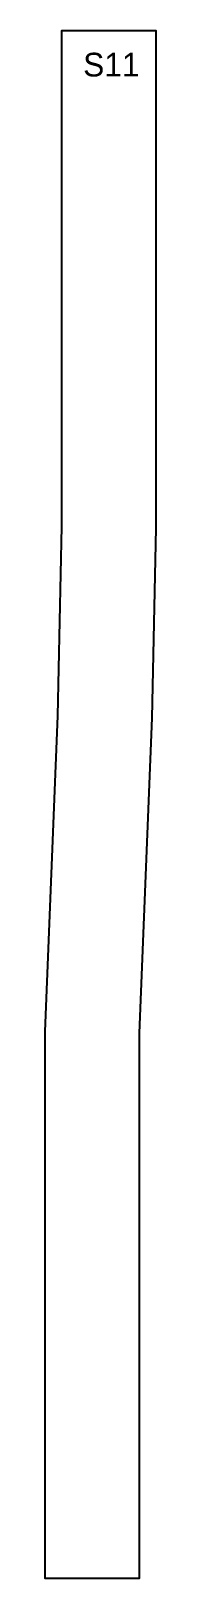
# Model space of a CAD drawing. Header units: millimetres. Extents: x 0 to 24, y 0 to 327.
import ezdxf

# ---------------------------------------------------------------- set-up
doc = ezdxf.new("R2010")
doc.units = ezdxf.units.MM
doc.styles.add('LIST GHÉP ĐIỆN', font='arial.ttf')

msp = doc.modelspace()

# ---------------------------------------------------------------- linework, layer by layer
at = {"color": 2}
msp.add_lwpolyline([(0, 115.4), (0, 0), (20, 0), (20, 115), (22.69, 181.62), (23.5, 221.6), (23.5, 326.6), (3.5, 326.6), (3.5, 222), (2.69, 182.02)], close=True, dxfattribs=at)

# ---------------------------------------------------------------- texts
at = {"color": 0, "insert": (8.09, 321.99), "char_height": 5, "attachment_point": 1, "style": 'LIST GHÉP ĐIỆN'}
msp.add_mtext_dynamic_manual_height_columns('{\\Ftxt|c0;S\\Ftxt|c186;1\\Ftxt|c0;1}', width=14.02, gutter_width=9.5, heights=[-5], dxfattribs=at)

doc.saveas('drawing.dxf')
